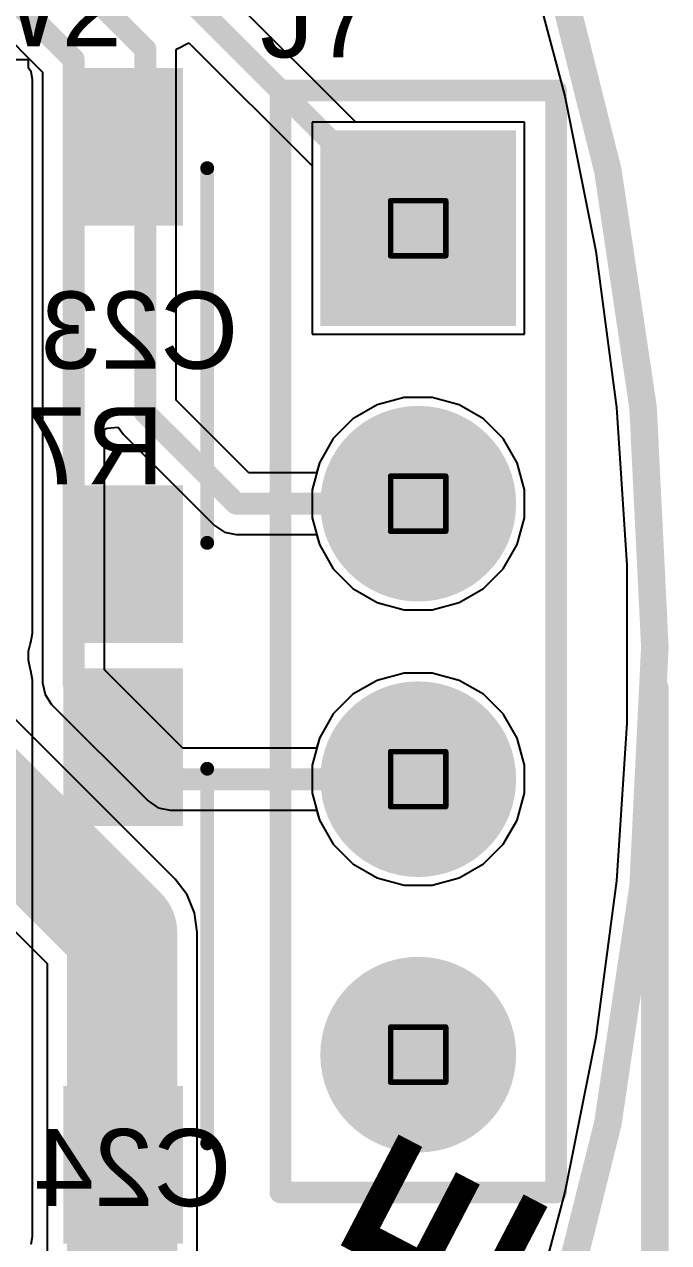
# Model space of a CAD drawing. Header units: inches. Extents: x -8 to 386, y -12 to 64.
# Drawn here: x 31.73 to 37.66, y 7.87 to 19.1 of the extents above; entities that cross this region are included whole.
import ezdxf

# ---------------------------------------------------------------- set-up
doc = ezdxf.new("R2010")
doc.units = ezdxf.units.IN
for name, color, linetype in [('Board_outline', 216, 'Continuous'), ('Bottom Layer', 5, 'Continuous'), ('Bottom Overlay', 54, 'Continuous'), ('Bottom Solder', 6, 'Continuous'), ('Dimension', 6, 'Continuous'), ('Drill Drawing', 1, 'Continuous'), ('Multi-Layer', 9, 'Continuous'), ('Pad Holes', 156, 'Continuous'), ('Top Layer', 1, 'Continuous'), ('Top Overlay', 2, 'Continuous'), ('Top Paste', 8, 'Continuous'), ('Top Solder', 216, 'Continuous')]:
    doc.layers.add(name, color=color, linetype=linetype)
doc.styles.add('Arial', font='', dxfattribs={"height": 0.2})
doc.styles.add('Arial_Bold', font='', dxfattribs={"height": 0.2})
doc.styles.get('Arial').set_extended_font_data('Arial')
doc.styles.get('Arial_Bold').set_extended_font_data('Arial', bold=True)

msp = doc.modelspace()

# ---------------------------------------------------------------- hatches: boundary and pattern name
at = {"layer": 'Bottom Layer'}
msp.add_hatch(color=5, dxfattribs=at).paths.add_polyline_path([(36.157, 18.021), (36.157, 16.421), (34.557, 16.421), (34.557, 18.021)])
h = msp.add_hatch(color=5, dxfattribs=at)
edge = h.paths.add_edge_path()
edge.add_arc((35.357, 14.681), 0.8, 0, 360)
h = msp.add_hatch(color=5, dxfattribs=at)
edge = h.paths.add_edge_path()
edge.add_arc((35.357, 12.141), 0.8, 0, 360)
h = msp.add_hatch(color=5, dxfattribs=at)
edge = h.paths.add_edge_path()
edge.add_arc((35.357, 9.601), 0.8, 0, 360)
at = {"layer": 'Bottom Solder'}
msp.add_hatch(color=6, dxfattribs=at).paths.add_polyline_path([(36.258, 18.123), (36.258, 16.32), (34.455, 16.32), (34.455, 18.123)])
h = msp.add_hatch(color=6, dxfattribs=at)
edge = h.paths.add_edge_path()
edge.add_arc((35.357, 14.681), 0.902, 0, 360)
h = msp.add_hatch(color=6, dxfattribs=at)
edge = h.paths.add_edge_path()
edge.add_arc((35.357, 12.141), 0.902, 0, 360)
h = msp.add_hatch(color=6, dxfattribs=at)
edge = h.paths.add_edge_path()
edge.add_arc((35.357, 9.601), 0.902, 0, 360)
at = {"layer": 'Multi-Layer'}
msp.add_hatch(color=9, dxfattribs=at).paths.add_polyline_path([(36.157, 18.021), (36.157, 16.421), (34.557, 16.421), (34.557, 18.021)])
h = msp.add_hatch(color=9, dxfattribs=at)
edge = h.paths.add_edge_path()
edge.add_arc((35.357, 14.681), 0.8, 0, 360)
h = msp.add_hatch(color=9, dxfattribs=at)
edge = h.paths.add_edge_path()
edge.add_arc((35.357, 12.141), 0.8, 0, 360)
h = msp.add_hatch(color=9, dxfattribs=at)
edge = h.paths.add_edge_path()
edge.add_arc((35.357, 9.601), 0.8, 0, 360)
at = {"layer": 'Pad Holes'}
h = msp.add_hatch(color=7, dxfattribs=at)
edge = h.paths.add_edge_path()
edge.add_arc((35.357, 17.221), 0.475, 0, 360)
h = msp.add_hatch(color=7, dxfattribs=at)
edge = h.paths.add_edge_path()
edge.add_arc((35.357, 14.681), 0.475, 0, 360)
h = msp.add_hatch(color=7, dxfattribs=at)
edge = h.paths.add_edge_path()
edge.add_arc((35.357, 12.141), 0.475, 0, 360)
h = msp.add_hatch(color=7, dxfattribs=at)
edge = h.paths.add_edge_path()
edge.add_arc((35.357, 9.601), 0.475, 0, 360)
at = {"layer": 'Top Layer'}
for points in [[(32.189, 17.347), (32.189, 18.597), (33.089, 18.597), (33.089, 17.347)], [(36.157, 18.021), (36.157, 16.421), (34.557, 16.421), (34.557, 18.021)], [(32.189, 13.497), (32.189, 14.747), (33.089, 14.747), (33.089, 13.497)], [(32.189, 11.81), (32.189, 13.06), (33.089, 13.06), (33.089, 11.81)], [(32.189, 7.96), (32.189, 9.21), (33.089, 9.21), (33.089, 7.96)]]:
    msp.add_hatch(color=1, dxfattribs=at).paths.add_polyline_path(points)
h = msp.add_hatch(color=1, dxfattribs=at)
edge = h.paths.add_edge_path()
edge.add_arc((35.357, 14.681), 0.8, 0, 360)
h = msp.add_hatch(color=1, dxfattribs=at)
edge = h.paths.add_edge_path()
edge.add_arc((35.357, 12.141), 0.8, 0, 360)
h = msp.add_hatch(color=1, dxfattribs=at)
edge = h.paths.add_edge_path()
edge.add_arc((35.357, 9.601), 0.8, 0, 360)
at = {"layer": 'Top Paste'}
for points in [[(32.189, 17.347), (32.189, 18.597), (33.089, 18.597), (33.089, 17.347)], [(32.189, 13.497), (32.189, 14.747), (33.089, 14.747), (33.089, 13.497)], [(32.189, 11.81), (32.189, 13.06), (33.089, 13.06), (33.089, 11.81)], [(32.189, 7.96), (32.189, 9.21), (33.089, 9.21), (33.089, 7.96)]]:
    msp.add_hatch(color=8, dxfattribs=at).paths.add_polyline_path(points)
at = {"layer": 'Top Solder'}
for points in [[(32.087, 17.246), (32.087, 18.699), (33.191, 18.699), (33.191, 17.246)], [(36.258, 18.123), (36.258, 16.32), (34.455, 16.32), (34.455, 18.123)], [(32.087, 13.396), (32.087, 14.849), (33.191, 14.849), (33.191, 13.396)], [(32.087, 11.709), (32.087, 13.162), (33.191, 13.162), (33.191, 11.709)], [(32.087, 7.859), (32.087, 9.312), (33.191, 9.312), (33.191, 7.859)]]:
    msp.add_hatch(color=216, dxfattribs=at).paths.add_polyline_path(points)
h = msp.add_hatch(color=216, dxfattribs=at)
edge = h.paths.add_edge_path()
edge.add_arc((35.357, 14.681), 0.902, 0, 360)
h = msp.add_hatch(color=216, dxfattribs=at)
edge = h.paths.add_edge_path()
edge.add_arc((35.357, 12.141), 0.902, 0, 360)
h = msp.add_hatch(color=216, dxfattribs=at)
edge = h.paths.add_edge_path()
edge.add_arc((35.357, 9.601), 0.902, 0, 360)

# ---------------------------------------------------------------- linework, layer by layer
at = {"layer": 'Board_outline'}
for points in [[(37.537, 13.36, 0.254, 0.254, 1), (-7.463, 13.36, 0.254, 0.254, 1)], [(37.473, 13.36, 0.127, 0.127, 1), (37.6, 13.36, 0.127, 0.127, 1)]]:
    msp.add_lwpolyline(points, format="xyseb", close=True, dxfattribs=at)
at = {"layer": 'Bottom Layer'}
for p, q in [((29.104, 21.454), (31.897, 18.66)), ((34.782, 18.199), (31.978, 21.003)), ((36.332, 19.845), (36.708, 18.439)), ((33.127, 18.868), (33.135, 18.876)), ((33.135, 18.876), (33.245, 18.93)), ((33.245, 18.93), (34.379, 17.796)), ((33.127, 15.637), (33.127, 18.868)), ((31.897, 18.66), (31.897, 13.03)), ((36.708, 18.439), (36.993, 17.011)), ((36.335, 18.199), (34.782, 18.199)), ((36.335, 16.243), (36.335, 18.199)), ((34.379, 17.796), (34.379, 16.243)), ((36.993, 17.011), (37.183, 15.567)), ((34.379, 16.243), (36.335, 16.243)), ((33.798, 14.966), (33.127, 15.637)), ((35.228, 15.659), (34.979, 15.592)), ((35.486, 15.659), (35.228, 15.659)), ((35.734, 15.592), (35.486, 15.659)), ((34.979, 15.592), (34.756, 15.464)), ((35.957, 15.464), (35.734, 15.592)), ((37.183, 15.567), (37.278, 14.114)), ((34.756, 15.464), (34.574, 15.282)), ((36.139, 15.282), (35.957, 15.464)), ((32.467, 15.367), (32.491, 15.376)), ((32.467, 13.148), (32.467, 15.367)), ((32.491, 15.376), (32.594, 15.388)), ((32.594, 15.388), (32.641, 15.318)), ((32.641, 15.318), (33.479, 14.48)), ((34.574, 15.282), (34.446, 15.059)), ((36.268, 15.059), (36.139, 15.282)), ((34.446, 15.059), (34.421, 14.966)), ((36.335, 14.81), (36.268, 15.059)), ((34.421, 14.966), (33.798, 14.966)), ((36.335, 14.552), (36.335, 14.81)), ((33.118, 11.218), (29.699, 14.637)), ((36.268, 14.304), (36.335, 14.552)), ((33.479, 14.48), (33.479, 14.48)), ((33.479, 14.48), (33.571, 14.418)), ((33.571, 14.418), (33.68, 14.396)), ((33.68, 14.396), (34.421, 14.396)), ((34.421, 14.396), (34.446, 14.304)), ((34.446, 14.304), (34.574, 14.081)), ((36.139, 14.081), (36.268, 14.304)), ((34.574, 14.081), (34.756, 13.899)), ((35.957, 13.899), (36.139, 14.081)), ((37.278, 14.114), (37.278, 13.386)), ((34.756, 13.899), (34.979, 13.77)), ((35.734, 13.77), (35.957, 13.899)), ((34.979, 13.77), (35.228, 13.703)), ((35.486, 13.703), (35.734, 13.77)), ((35.228, 13.703), (35.486, 13.703)), ((37.278, 13.386), (37.278, 12.658)), ((33.189, 12.426), (32.467, 13.148)), ((34.979, 13.052), (34.756, 12.924)), ((35.228, 13.119), (34.979, 13.052)), ((35.486, 13.119), (35.228, 13.119)), ((35.734, 13.052), (35.486, 13.119)), ((35.957, 12.924), (35.734, 13.052)), ((31.897, 13.03), (31.897, 13.03)), ((31.897, 13.03), (31.919, 12.921)), ((31.919, 12.921), (31.98, 12.829)), ((34.756, 12.924), (34.574, 12.742)), ((36.139, 12.742), (35.957, 12.924)), ((31.98, 12.829), (32.869, 11.94)), ((34.574, 12.742), (34.446, 12.519)), ((36.268, 12.519), (36.139, 12.742)), ((37.278, 12.658), (37.183, 11.205)), ((34.446, 12.519), (34.421, 12.426)), ((36.335, 12.27), (36.268, 12.519)), ((34.421, 12.426), (33.189, 12.426)), ((36.335, 12.012), (36.335, 12.27)), ((32.869, 11.94), (32.869, 11.94)), ((32.869, 11.94), (32.962, 11.878)), ((36.268, 11.764), (36.335, 12.012)), ((32.962, 11.878), (33.071, 11.856)), ((33.071, 11.856), (33.071, 11.856)), ((33.071, 11.856), (34.421, 11.856)), ((34.421, 11.856), (34.446, 11.764)), ((34.446, 11.764), (34.574, 11.541)), ((36.139, 11.541), (36.268, 11.764)), ((34.574, 11.541), (34.756, 11.359)), ((35.957, 11.359), (36.139, 11.541)), ((34.756, 11.359), (34.979, 11.23)), ((35.734, 11.23), (35.957, 11.359)), ((33.228, 11.074), (33.118, 11.218)), ((34.979, 11.23), (35.228, 11.163)), ((35.228, 11.163), (35.486, 11.163)), ((35.486, 11.163), (35.734, 11.23)), ((37.183, 11.205), (36.993, 9.761)), ((33.297, 10.908), (33.228, 11.074)), ((33.321, 10.729), (33.297, 10.908)), ((31.524, 10.855), (31.938, 10.442)), ((33.321, 4.302), (33.321, 10.729)), ((31.938, 10.442), (31.938, 5.109)), ((36.993, 9.761), (36.708, 8.333)), ((36.708, 8.333), (36.332, 6.926))]:
    msp.add_line(p, q, dxfattribs=at)
for points in [[(27.559, 25.019, 0.203, 0.203, 0), (35.357, 17.221, 0.203, 0.203, 0)], [(27.076, 24.638, 0.203, 0.203, 0), (32.842, 18.872, 0.203, 0.203, 0)], [(26.881, 24.079, 0.203, 0.203, 0), (32.182, 18.778, 0.203, 0.203, 0)], [(32.182, 13.03, 0.203, 0.203, 0), (32.182, 18.778, 0.203, 0.203, 0)], [(32.842, 15.519, 0.203, 0.203, 0), (32.842, 18.872, 0.203, 0.203, 0)], [(32.842, 15.519, 0.203, 0.203, 0), (33.68, 14.681, 0.203, 0.203, 0)], [(33.68, 14.681, 0.203, 0.203, 0), (35.357, 14.681, 0.203, 0.203, 0)], [(29.21, 14.148, 1.016, 1.016, 0), (32.629, 10.729, 1.016, 1.016, 0)], [(32.182, 13.03, 0.203, 0.203, 0), (33.071, 12.141, 0.203, 0.203, 0)], [(33.071, 12.141, 0.203, 0.203, 0), (35.357, 12.141, 0.203, 0.203, 0)], [(32.629, 4.159, 1.016, 1.016, 0), (32.629, 10.729, 1.016, 1.016, 0)]]:
    msp.add_lwpolyline(points, format="xyseb", dxfattribs=at)
for points in [[(32.131, 18.778, 0.102, 0.102, 1), (32.233, 18.778, 0.102, 0.102, 1)], [(32.131, 18.778, 0.102, 0.102, 1), (32.233, 18.778, 0.102, 0.102, 1)], [(32.791, 18.872, 0.102, 0.102, 1), (32.893, 18.872, 0.102, 0.102, 1)], [(32.791, 18.872, 0.102, 0.102, 1), (32.893, 18.872, 0.102, 0.102, 1)], [(35.306, 17.221, 0.102, 0.102, 1), (35.408, 17.221, 0.102, 0.102, 1)], [(32.791, 15.519, 0.102, 0.102, 1), (32.893, 15.519, 0.102, 0.102, 1)], [(32.791, 15.519, 0.102, 0.102, 1), (32.893, 15.519, 0.102, 0.102, 1)], [(33.63, 14.681, 0.102, 0.102, 1), (33.731, 14.681, 0.102, 0.102, 1)], [(33.63, 14.681, 0.102, 0.102, 1), (33.731, 14.681, 0.102, 0.102, 1)], [(35.306, 14.681, 0.102, 0.102, 1), (35.408, 14.681, 0.102, 0.102, 1)], [(32.131, 13.03, 0.102, 0.102, 1), (32.233, 13.03, 0.102, 0.102, 1)], [(32.131, 13.03, 0.102, 0.102, 1), (32.233, 13.03, 0.102, 0.102, 1)], [(33.02, 12.141, 0.102, 0.102, 1), (33.122, 12.141, 0.102, 0.102, 1)], [(33.02, 12.141, 0.102, 0.102, 1), (33.122, 12.141, 0.102, 0.102, 1)], [(35.306, 12.141, 0.102, 0.102, 1), (35.408, 12.141, 0.102, 0.102, 1)], [(32.375, 10.729, 0.508, 0.508, 1), (32.883, 10.729, 0.508, 0.508, 1)], [(32.375, 10.729, 0.508, 0.508, 1), (32.883, 10.729, 0.508, 0.508, 1)]]:
    msp.add_lwpolyline(points, format="xyseb", close=True, dxfattribs=at)
at = {"layer": 'Dimension'}
msp.add_lwpolyline([(37.537, -10.922, 0.254, 0.254, 0), (37.537, 12.979, 0.254, 0.254, 0)], format="xyseb", dxfattribs=at)
msp.add_lwpolyline([(37.473, 12.979, 0.127, 0.127, 1), (37.6, 12.979, 0.127, 0.127, 1)], format="xyseb", close=True, dxfattribs=at)
at = {"layer": 'Drill Drawing'}
for points in [[(35.103, 17.475, 0.0508, 0.0508, 0), (35.611, 17.475, 0.0508, 0.0508, 0)], [(35.103, 16.967, 0.0508, 0.0508, 0), (35.103, 17.475, 0.0508, 0.0508, 0)], [(35.611, 16.967, 0.0508, 0.0508, 0), (35.611, 17.475, 0.0508, 0.0508, 0)], [(35.103, 16.967, 0.0508, 0.0508, 0), (35.611, 16.967, 0.0508, 0.0508, 0)], [(35.103, 14.935, 0.0508, 0.0508, 0), (35.611, 14.935, 0.0508, 0.0508, 0)], [(35.103, 14.427, 0.0508, 0.0508, 0), (35.103, 14.935, 0.0508, 0.0508, 0)], [(35.611, 14.427, 0.0508, 0.0508, 0), (35.611, 14.935, 0.0508, 0.0508, 0)], [(35.103, 14.427, 0.0508, 0.0508, 0), (35.611, 14.427, 0.0508, 0.0508, 0)], [(35.103, 12.395, 0.0508, 0.0508, 0), (35.611, 12.395, 0.0508, 0.0508, 0)], [(35.103, 11.887, 0.0508, 0.0508, 0), (35.103, 12.395, 0.0508, 0.0508, 0)], [(35.611, 11.887, 0.0508, 0.0508, 0), (35.611, 12.395, 0.0508, 0.0508, 0)], [(35.103, 11.887, 0.0508, 0.0508, 0), (35.611, 11.887, 0.0508, 0.0508, 0)], [(35.103, 9.855, 0.0508, 0.0508, 0), (35.611, 9.855, 0.0508, 0.0508, 0)], [(35.103, 9.347, 0.0508, 0.0508, 0), (35.103, 9.855, 0.0508, 0.0508, 0)], [(35.611, 9.347, 0.0508, 0.0508, 0), (35.611, 9.855, 0.0508, 0.0508, 0)], [(35.103, 9.347, 0.0508, 0.0508, 0), (35.611, 9.347, 0.0508, 0.0508, 0)]]:
    msp.add_lwpolyline(points, format="xyseb", dxfattribs=at)
for points in [[(35.09, 17.475, 0.0254, 0.0254, 1), (35.115, 17.475, 0.0254, 0.0254, 1)], [(35.09, 17.475, 0.0254, 0.0254, 1), (35.115, 17.475, 0.0254, 0.0254, 1)], [(35.598, 17.475, 0.0254, 0.0254, 1), (35.623, 17.475, 0.0254, 0.0254, 1)], [(35.598, 17.475, 0.0254, 0.0254, 1), (35.623, 17.475, 0.0254, 0.0254, 1)], [(35.09, 16.967, 0.0254, 0.0254, 1), (35.115, 16.967, 0.0254, 0.0254, 1)], [(35.09, 16.967, 0.0254, 0.0254, 1), (35.115, 16.967, 0.0254, 0.0254, 1)], [(35.598, 16.967, 0.0254, 0.0254, 1), (35.623, 16.967, 0.0254, 0.0254, 1)], [(35.598, 16.967, 0.0254, 0.0254, 1), (35.623, 16.967, 0.0254, 0.0254, 1)], [(35.09, 14.935, 0.0254, 0.0254, 1), (35.115, 14.935, 0.0254, 0.0254, 1)], [(35.09, 14.935, 0.0254, 0.0254, 1), (35.115, 14.935, 0.0254, 0.0254, 1)], [(35.598, 14.935, 0.0254, 0.0254, 1), (35.623, 14.935, 0.0254, 0.0254, 1)], [(35.598, 14.935, 0.0254, 0.0254, 1), (35.623, 14.935, 0.0254, 0.0254, 1)], [(35.09, 14.427, 0.0254, 0.0254, 1), (35.115, 14.427, 0.0254, 0.0254, 1)], [(35.09, 14.427, 0.0254, 0.0254, 1), (35.115, 14.427, 0.0254, 0.0254, 1)], [(35.598, 14.427, 0.0254, 0.0254, 1), (35.623, 14.427, 0.0254, 0.0254, 1)], [(35.598, 14.427, 0.0254, 0.0254, 1), (35.623, 14.427, 0.0254, 0.0254, 1)], [(35.09, 12.395, 0.0254, 0.0254, 1), (35.115, 12.395, 0.0254, 0.0254, 1)], [(35.09, 12.395, 0.0254, 0.0254, 1), (35.115, 12.395, 0.0254, 0.0254, 1)], [(35.598, 12.395, 0.0254, 0.0254, 1), (35.623, 12.395, 0.0254, 0.0254, 1)], [(35.598, 12.395, 0.0254, 0.0254, 1), (35.623, 12.395, 0.0254, 0.0254, 1)], [(35.09, 11.887, 0.0254, 0.0254, 1), (35.115, 11.887, 0.0254, 0.0254, 1)], [(35.09, 11.887, 0.0254, 0.0254, 1), (35.115, 11.887, 0.0254, 0.0254, 1)], [(35.598, 11.887, 0.0254, 0.0254, 1), (35.623, 11.887, 0.0254, 0.0254, 1)], [(35.598, 11.887, 0.0254, 0.0254, 1), (35.623, 11.887, 0.0254, 0.0254, 1)], [(35.09, 9.855, 0.0254, 0.0254, 1), (35.115, 9.855, 0.0254, 0.0254, 1)], [(35.09, 9.855, 0.0254, 0.0254, 1), (35.115, 9.855, 0.0254, 0.0254, 1)], [(35.598, 9.855, 0.0254, 0.0254, 1), (35.623, 9.855, 0.0254, 0.0254, 1)], [(35.598, 9.855, 0.0254, 0.0254, 1), (35.623, 9.855, 0.0254, 0.0254, 1)], [(35.09, 9.347, 0.0254, 0.0254, 1), (35.115, 9.347, 0.0254, 0.0254, 1)], [(35.09, 9.347, 0.0254, 0.0254, 1), (35.115, 9.347, 0.0254, 0.0254, 1)], [(35.598, 9.347, 0.0254, 0.0254, 1), (35.623, 9.347, 0.0254, 0.0254, 1)], [(35.598, 9.347, 0.0254, 0.0254, 1), (35.623, 9.347, 0.0254, 0.0254, 1)]]:
    msp.add_lwpolyline(points, format="xyseb", close=True, dxfattribs=at)
at = {"layer": 'Top Layer'}
for p, q in [((36.332, 19.845), (36.708, 18.439)), ((31.767, 18.775), (30.511, 18.775)), ((31.767, 18.698), (31.767, 18.775)), ((31.79, 18.662), (31.767, 18.698)), ((31.804, 18.593), (31.79, 18.662)), ((31.804, 13.487), (31.804, 18.593)), ((36.708, 18.439), (36.993, 17.011)), ((36.335, 18.199), (34.379, 18.199)), ((34.379, 18.199), (34.379, 16.243)), ((36.335, 16.243), (36.335, 18.199)), ((36.993, 17.011), (37.183, 15.567)), ((34.379, 16.243), (36.335, 16.243)), ((35.228, 15.659), (34.979, 15.592)), ((35.486, 15.659), (35.228, 15.659)), ((35.734, 15.592), (35.486, 15.659)), ((34.979, 15.592), (34.756, 15.464)), ((35.957, 15.464), (35.734, 15.592)), ((37.183, 15.567), (37.278, 14.114)), ((34.756, 15.464), (34.574, 15.282)), ((36.139, 15.282), (35.957, 15.464)), ((34.574, 15.282), (34.446, 15.059)), ((36.268, 15.059), (36.139, 15.282)), ((34.446, 15.059), (34.379, 14.81)), ((36.335, 14.81), (36.268, 15.059)), ((34.379, 14.81), (34.379, 14.552)), ((36.335, 14.552), (36.335, 14.81)), ((34.379, 14.552), (34.446, 14.304)), ((36.268, 14.304), (36.335, 14.552)), ((34.446, 14.304), (34.574, 14.081)), ((36.139, 14.081), (36.268, 14.304)), ((34.574, 14.081), (34.756, 13.899)), ((35.957, 13.899), (36.139, 14.081)), ((37.278, 14.114), (37.278, 13.386)), ((34.756, 13.899), (34.979, 13.77)), ((35.734, 13.77), (35.957, 13.899)), ((34.979, 13.77), (35.228, 13.703)), ((35.486, 13.703), (35.734, 13.77)), ((35.228, 13.703), (35.486, 13.703)), ((31.794, 13.435), (31.804, 13.487)), ((31.767, 13.32), (31.782, 13.382)), ((31.782, 13.382), (31.79, 13.418)), ((31.79, 13.418), (31.794, 13.435)), ((37.278, 13.386), (37.278, 12.658)), ((31.767, 13.238), (31.767, 13.32)), ((31.782, 13.166), (31.767, 13.238)), ((31.79, 13.125), (31.782, 13.166)), ((31.791, 13.121), (31.79, 13.125)), ((31.804, 13.056), (31.791, 13.121)), ((31.804, 7.925), (31.804, 13.056)), ((34.979, 13.052), (34.756, 12.924)), ((35.228, 13.119), (34.979, 13.052)), ((35.486, 13.119), (35.228, 13.119)), ((35.734, 13.052), (35.486, 13.119)), ((35.957, 12.924), (35.734, 13.052)), ((34.756, 12.924), (34.574, 12.742)), ((36.139, 12.742), (35.957, 12.924)), ((34.574, 12.742), (34.446, 12.519)), ((36.268, 12.519), (36.139, 12.742)), ((37.278, 12.658), (37.183, 11.205)), ((34.446, 12.519), (34.379, 12.27)), ((36.335, 12.27), (36.268, 12.519)), ((34.379, 12.27), (34.379, 12.012)), ((36.335, 12.012), (36.335, 12.27)), ((34.379, 12.012), (34.446, 11.764)), ((36.268, 11.764), (36.335, 12.012)), ((34.446, 11.764), (34.574, 11.541)), ((36.139, 11.541), (36.268, 11.764)), ((34.574, 11.541), (34.756, 11.359)), ((35.957, 11.359), (36.139, 11.541)), ((34.756, 11.359), (34.979, 11.23)), ((35.734, 11.23), (35.957, 11.359)), ((34.979, 11.23), (35.228, 11.163)), ((35.228, 11.163), (35.486, 11.163)), ((35.486, 11.163), (35.734, 11.23)), ((37.183, 11.205), (36.993, 9.761)), ((36.993, 9.761), (36.708, 8.333)), ((36.708, 8.333), (36.332, 6.926)), ((31.79, 7.855), (31.804, 7.925))]:
    msp.add_line(p, q, dxfattribs=at)
at = {"layer": 'Top Overlay'}
for points in [[(34.087, 8.331, 0.2, 0.2, 0), (34.087, 18.491, 0.2, 0.2, 0)], [(34.087, 18.491, 0.2, 0.2, 0), (36.627, 18.491, 0.2, 0.2, 0)], [(36.627, 18.491, 0.2, 0.2, 0), (36.627, 8.331, 0.2, 0.2, 0)], [(33.413, 17.775, 0.127, 0.127, 0), (33.413, 14.32, 0.127, 0.127, 0)], [(33.413, 12.237, 0.127, 0.127, 0), (33.413, 8.783, 0.127, 0.127, 0)], [(34.087, 8.331, 0.2, 0.2, 0), (36.627, 8.331, 0.2, 0.2, 0)]]:
    msp.add_lwpolyline(points, format="xyseb", dxfattribs=at)
for points in [[(34.037, 18.491, 0.1, 0.1, 1), (34.137, 18.491, 0.1, 0.1, 1)], [(34.037, 18.491, 0.1, 0.1, 1), (34.137, 18.491, 0.1, 0.1, 1)], [(36.577, 18.491, 0.1, 0.1, 1), (36.677, 18.491, 0.1, 0.1, 1)], [(36.577, 18.491, 0.1, 0.1, 1), (36.677, 18.491, 0.1, 0.1, 1)], [(33.381, 17.775, 0.0635, 0.0635, 1), (33.445, 17.775, 0.0635, 0.0635, 1)], [(33.381, 14.32, 0.0635, 0.0635, 1), (33.445, 14.32, 0.0635, 0.0635, 1)], [(33.381, 12.237, 0.0635, 0.0635, 1), (33.445, 12.237, 0.0635, 0.0635, 1)], [(33.381, 8.783, 0.0635, 0.0635, 1), (33.445, 8.783, 0.0635, 0.0635, 1)], [(34.037, 8.331, 0.1, 0.1, 1), (34.137, 8.331, 0.1, 0.1, 1)], [(34.037, 8.331, 0.1, 0.1, 1), (34.137, 8.331, 0.1, 0.1, 1)], [(36.577, 8.331, 0.1, 0.1, 1), (36.677, 8.331, 0.1, 0.1, 1)], [(36.577, 8.331, 0.1, 0.1, 1), (36.677, 8.331, 0.1, 0.1, 1)]]:
    msp.add_lwpolyline(points, format="xyseb", close=True, dxfattribs=at)

# ---------------------------------------------------------------- texts
at = {"layer": 'Bottom Overlay', "style": 'Arial', "text_generation_flag": 2}
for s, p in [('C23', (33.701, 15.926)), ('R7', (33.016, 14.859))]:
    msp.add_text(s, height=0.7112, rotation=360, dxfattribs=at).set_placement(p)
msp.add_text('C24', height=0.7112, dxfattribs=at).set_placement((33.638, 8.204))
at = {"layer": 'Bottom Overlay', "style": 'Arial_Bold'}
msp.add_text('-VE', height=1.524, rotation=62.5, dxfattribs=at).set_placement((34.947, 5.124))
at = {"layer": 'Top Overlay', "style": 'Arial'}
for s, p in [('SW2', (30.472, 18.898)), ('J7', (33.901, 18.796))]:
    msp.add_text(s, height=0.7112, dxfattribs=at).set_placement(p)

doc.saveas('drawing.dxf')
